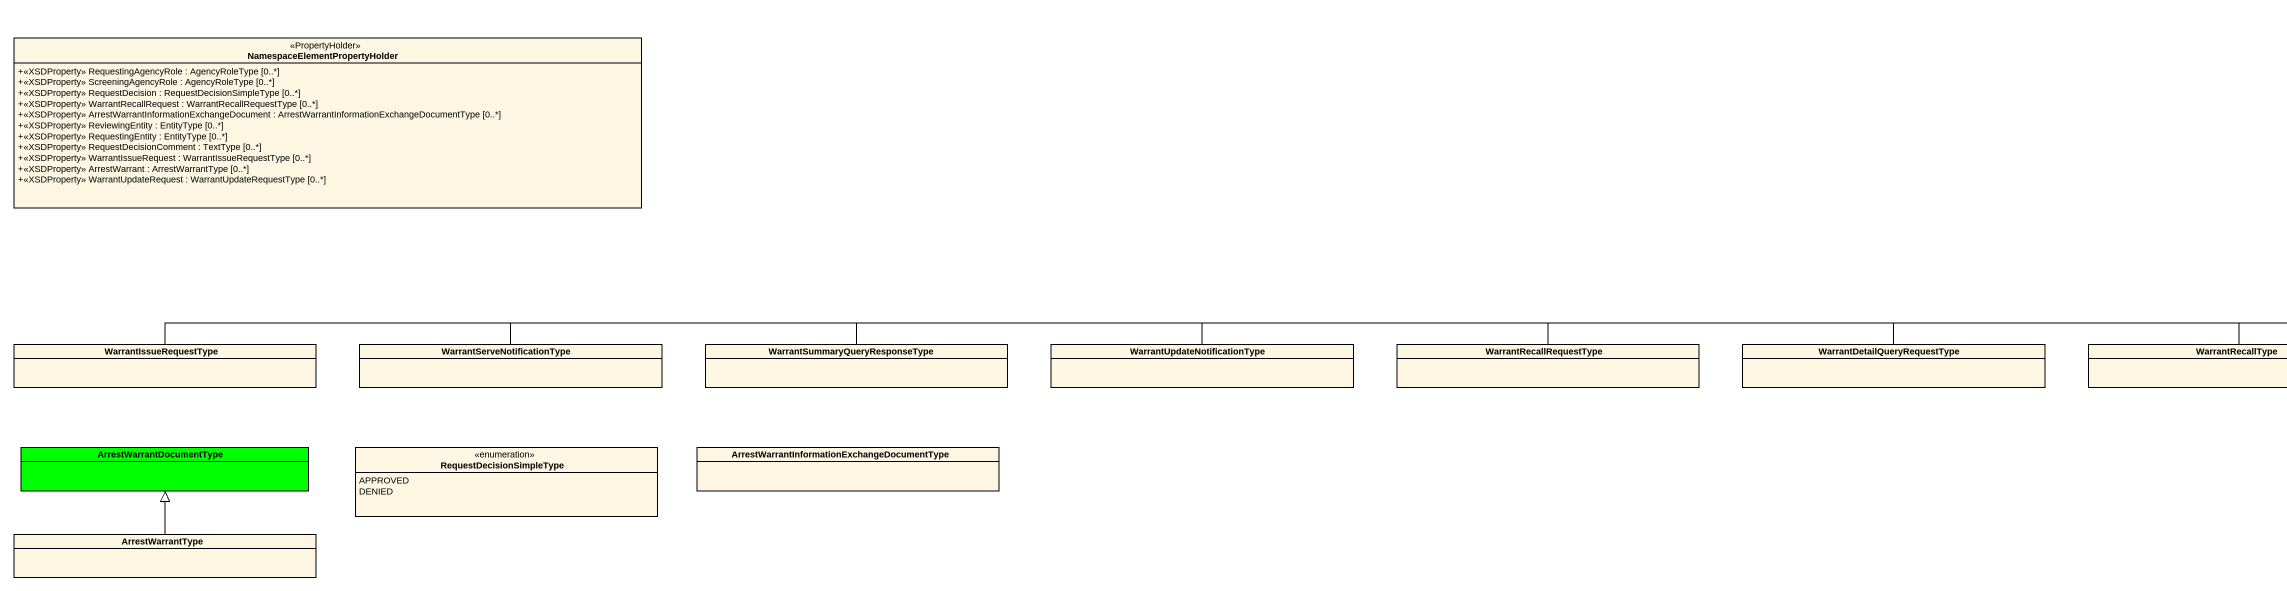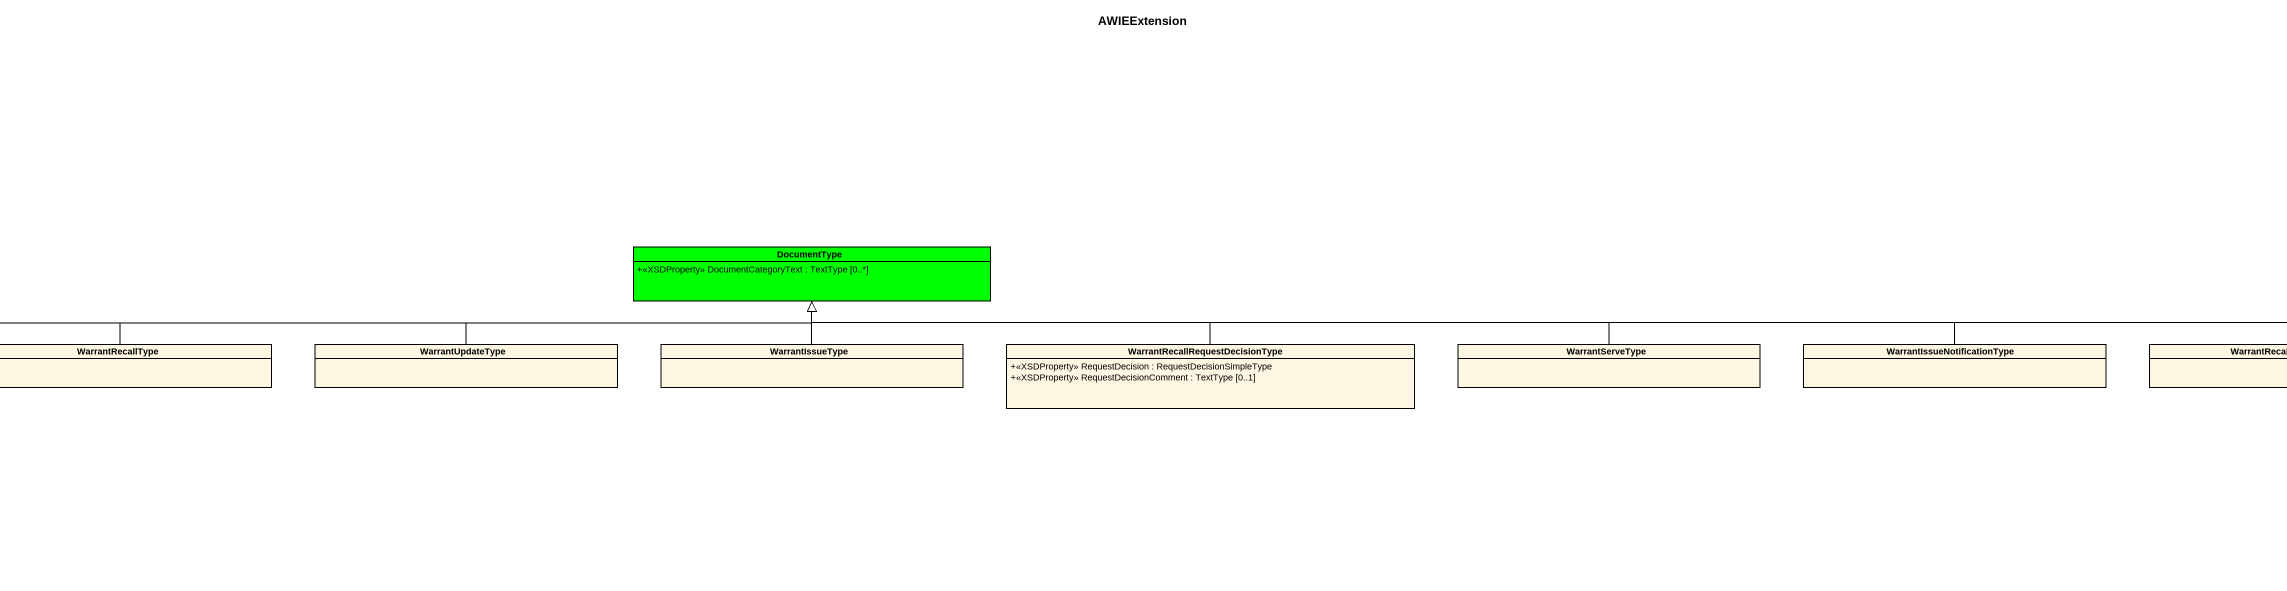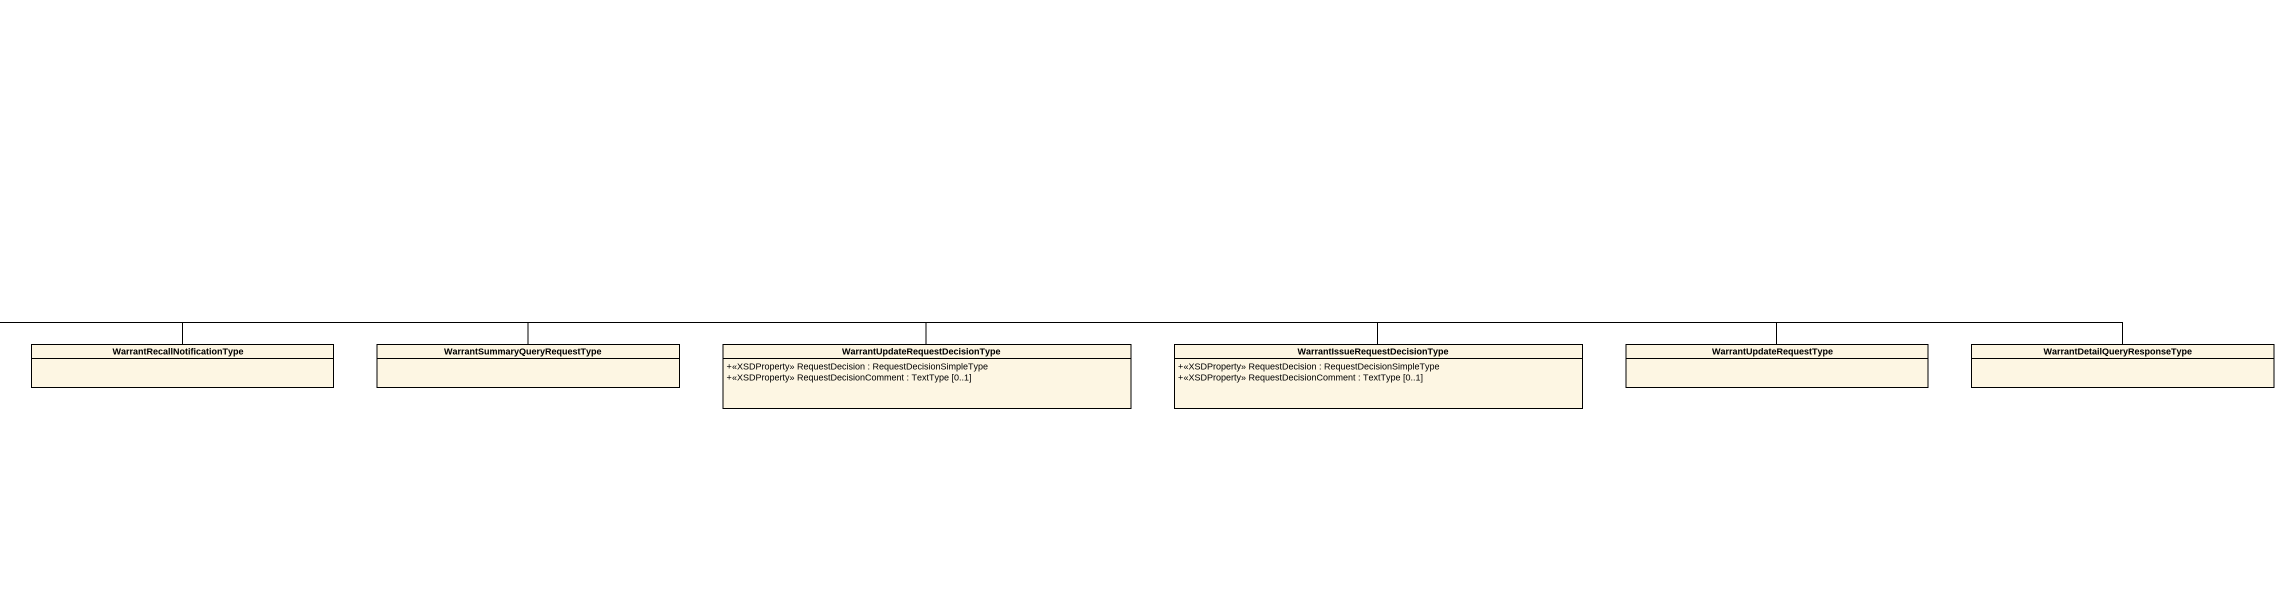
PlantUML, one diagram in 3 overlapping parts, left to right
@startuml
title AWIEExtension
hide circle
hide empty members
skinparam classAttributeIconSize 0
class "NamespaceElementPropertyHolder" as NamespaceElementPropertyHold <<PropertyHolder>> {
  +<<XSDProperty>> RequestingAgencyRole : AgencyRoleType [0..*]
  +<<XSDProperty>> ScreeningAgencyRole : AgencyRoleType [0..*]
  +<<XSDProperty>> RequestDecision : RequestDecisionSimpleType [0..*]
  +<<XSDProperty>> WarrantRecallRequest : WarrantRecallRequestType [0..*]
  +<<XSDProperty>> ArrestWarrantInformationExchangeDocument : ArrestWarrantInformationExchangeDocumentType [0..*]
  +<<XSDProperty>> ReviewingEntity : EntityType [0..*]
  +<<XSDProperty>> RequestingEntity : EntityType [0..*]
  +<<XSDProperty>> RequestDecisionComment : TextType [0..*]
  +<<XSDProperty>> WarrantIssueRequest : WarrantIssueRequestType [0..*]
  +<<XSDProperty>> ArrestWarrant : ArrestWarrantType [0..*]
  +<<XSDProperty>> WarrantUpdateRequest : WarrantUpdateRequestType [0..*]
}
class DocumentType #00FF00 {
  +<<XSDProperty>> DocumentCategoryText : TextType [0..*]
}
class WarrantIssueRequestType
class WarrantServeNotificationType
class "WarrantSummaryQueryResponseType" as WarrantSummaryQueryResponseT
class "WarrantUpdateNotificationType" as WarrantUpdateNotificationTyp
class WarrantRecallRequestType
class "WarrantDetailQueryRequestType" as WarrantDetailQueryRequestTyp
class WarrantRecallType
class WarrantUpdateType
class WarrantIssueType
class "WarrantRecallRequestDecisionType" as WarrantRecallRequestDecision {
  +<<XSDProperty>> RequestDecision : RequestDecisionSimpleType
  +<<XSDProperty>> RequestDecisionComment : TextType [0..1]
}
class WarrantServeType
class WarrantIssueNotificationType
class "WarrantRecallNotificationType" as WarrantRecallNotificationTyp
class "WarrantSummaryQueryRequestType" as WarrantSummaryQueryRequestTy
class "WarrantUpdateRequestDecisionType" as WarrantUpdateRequestDecision {
  +<<XSDProperty>> RequestDecision : RequestDecisionSimpleType
  +<<XSDProperty>> RequestDecisionComment : TextType [0..1]
}
class "WarrantIssueRequestDecisionType" as WarrantIssueRequestDecisionT {
  +<<XSDProperty>> RequestDecision : RequestDecisionSimpleType
  +<<XSDProperty>> RequestDecisionComment : TextType [0..1]
}
class WarrantUpdateRequestType
class "WarrantDetailQueryResponseType" as WarrantDetailQueryResponseTy
class ArrestWarrantDocumentType #00FF00
enum RequestDecisionSimpleType {
  APPROVED
  DENIED
}
class "ArrestWarrantInformationExchangeDocumentType" as ArrestWarrantInformationExch
class ArrestWarrantType
WarrantIssueRequestType -right-|> DocumentType
WarrantServeNotificationType -right-|> DocumentType
WarrantSummaryQueryResponseT -right-|> DocumentType
WarrantUpdateNotificationTyp -right-|> DocumentType
WarrantRecallRequestType -right-|> DocumentType
WarrantDetailQueryRequestTyp -right-|> DocumentType
WarrantRecallType -right-|> DocumentType
WarrantUpdateType -right-|> DocumentType
WarrantIssueType -up-|> DocumentType
WarrantRecallRequestDecision -left-|> DocumentType
WarrantServeType -left-|> DocumentType
WarrantIssueNotificationType -left-|> DocumentType
WarrantRecallNotificationTyp -left-|> DocumentType
WarrantSummaryQueryRequestTy -left-|> DocumentType
WarrantUpdateRequestDecision -left-|> DocumentType
WarrantIssueRequestDecisionT -left-|> DocumentType
WarrantUpdateRequestType -left-|> DocumentType
WarrantDetailQueryResponseTy -left-|> DocumentType
ArrestWarrantType -up-|> ArrestWarrantDocumentType
@enduml
